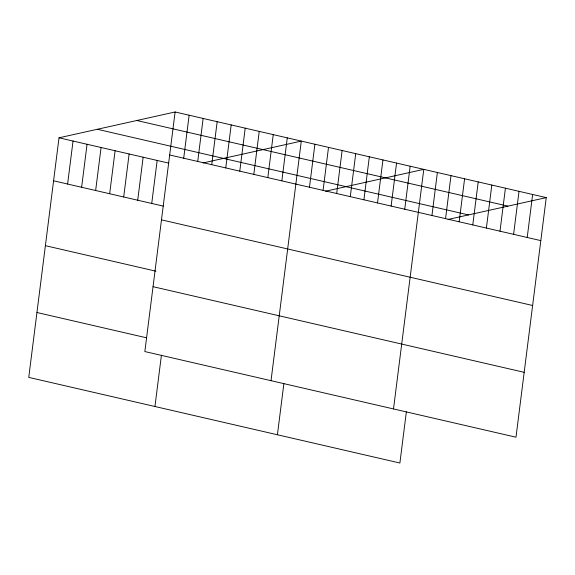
<?xml version="1.0" encoding="UTF-8"?>
<svg xmlns="http://www.w3.org/2000/svg" width="575" height="575" viewBox="0 0 575 575"><rect width="100%" height="100%" fill="white"/><g stroke="black" fill="none" stroke-linecap="round" stroke-linejoin="round"><path stroke-width="0.86" d="M175.109 111.981L144.843 351.562L515.983 437.201L546.25 197.613L175.109 111.981L59.017 137.799L28.75 377.387L399.891 463.019L406.36 411.808M67.606 184.036L73.039 141.04M81.628 187.278L87.055 144.275M95.644 190.512L101.078 147.509M109.667 193.746L115.101 150.743M123.69 196.981L129.123 153.978M137.713 200.215L143.139 157.212M151.728 203.449L157.162 160.447M183.698 158.218L189.132 115.216M154.941 406.503L161.41 355.285M197.714 161.453L203.147 118.45M211.737 164.687L217.17 121.684M225.759 167.922L231.193 124.919M239.782 171.156L245.209 128.153M253.798 174.39L259.232 131.388M267.821 177.625L273.254 134.622M281.843 180.859L287.277 137.856M271.026 380.679L301.293 141.098L203.083 162.941M277.416 434.765L283.885 383.547M309.472 187.234L314.906 144.232M323.078 190.375L328.512 147.373M336.691 193.516L342.125 150.513M350.297 196.657L355.731 153.654M363.903 199.798L369.337 156.795M377.516 202.939L382.95 159.936M391.122 206.08L396.556 163.077M404.735 209.214L410.162 166.218M393.508 408.94L423.775 169.352L325.558 191.202M431.947 215.496L437.381 172.493M445.56 218.637L450.987 175.634M459.166 221.778L464.6 178.775M472.772 224.918L478.206 181.916M486.385 228.059L491.819 185.057M499.991 231.2L505.425 188.197M513.597 234.341L519.031 191.338M527.21 237.475L532.644 194.479M448.04 219.463L546.25 197.613M136.8 120.498L507.941 206.138M97.326 129.282L468.467 214.921M169.675 154.977L540.816 240.616M59.017 137.799L168.712 163.113M53.583 180.802L163.278 206.116M161.482 219.851L532.622 305.49M45.389 245.676L155.904 271.177M153.036 286.688L524.177 372.327M36.944 312.512L146.639 337.827"/></g></svg>
